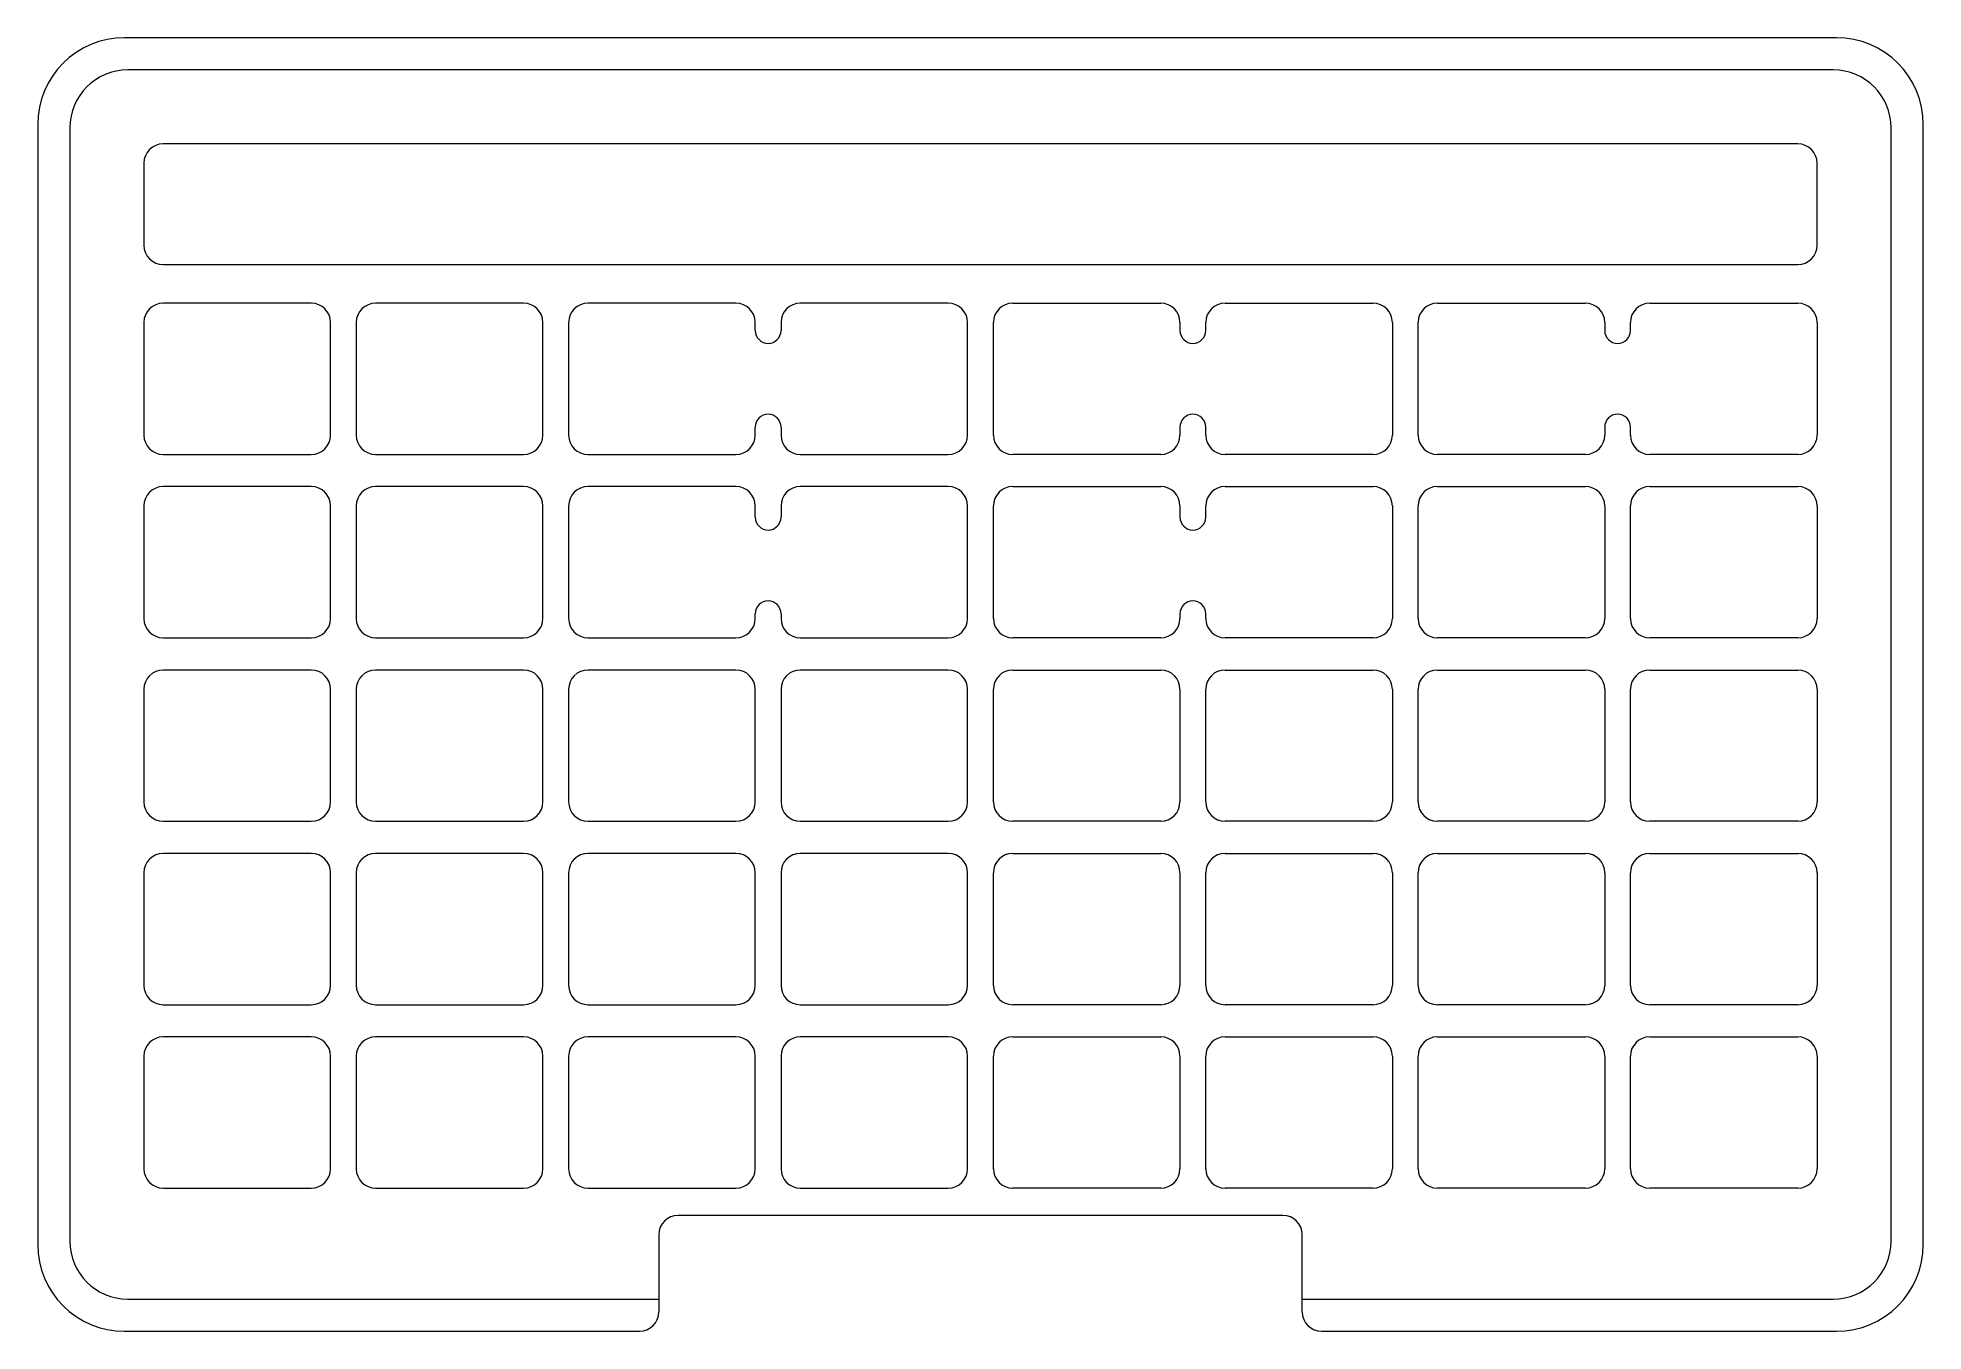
# Model space of a CAD drawing. Header units: millimetres. Extents: x -147 to 147, y -101 to 101.
import ezdxf

# ---------------------------------------------------------------- set-up
doc = ezdxf.new("R2010")
doc.units = ezdxf.units.MM

msp = doc.modelspace()

# ---------------------------------------------------------------- linework, layer by layer
at = {"color": 7, "linetype": 'Continuous', "lineweight": 15}
for p, q in [((133, 100.5), (-133, 100.5)), ((132.5, 95.5), (-132.5, 95.5)), ((-146.5, 87), (-146.5, -87)), ((-141.5, 86.5), (-141.5, -86.5)), ((141.5, -86.5), (141.5, 86.5)), ((146.5, -87), (146.5, 87)), ((127, 84), (-127, 84)), ((-130, 81), (-130, 68.25)), ((130, 68.25), (130, 81)), ((-127, 65.25), (127, 65.25)), ((-104, 59.25), (-127, 59.25)), ((-71, 59.25), (-94, 59.25)), ((-38, 59.25), (-61, 59.25)), ((-5, 59.25), (-28, 59.25)), ((5, 59.25), (28, 59.25)), ((38, 59.25), (61, 59.25)), ((71, 59.25), (94, 59.25)), ((104, 59.25), (127, 59.25)), ((-130, 56.25), (-130, 38.75)), ((-101, 38.75), (-101, 56.25)), ((-97, 56.25), (-97, 38.75)), ((-68, 38.75), (-68, 56.25)), ((-64, 56.25), (-64, 38.75)), ((-35, 55), (-35, 56.25)), ((-31, 56.25), (-31, 55)), ((-2, 38.75), (-2, 56.25)), ((2, 38.75), (2, 56.25)), ((31, 56.25), (31, 55)), ((35, 55), (35, 56.25)), ((64, 56.25), (64, 38.75)), ((68, 38.75), (68, 56.25)), ((97, 56.25), (97, 55)), ((101, 55), (101, 56.25)), ((130, 56.25), (130, 38.75)), ((-35, 38.75), (-35, 40)), ((-31, 40), (-31, 38.75)), ((31, 40), (31, 38.75)), ((35, 38.75), (35, 40)), ((97, 40), (97, 38.75)), ((101, 38.75), (101, 40)), ((-127, 35.75), (-104, 35.75)), ((-94, 35.75), (-71, 35.75)), ((-61, 35.75), (-38, 35.75)), ((-28, 35.75), (-5, 35.75)), ((28, 35.75), (5, 35.75)), ((61, 35.75), (38, 35.75)), ((94, 35.75), (71, 35.75)), ((127, 35.75), (104, 35.75)), ((-104, 30.75), (-127, 30.75)), ((-71, 30.75), (-94, 30.75)), ((-38, 30.75), (-61, 30.75)), ((-5, 30.75), (-28, 30.75)), ((5, 30.75), (28, 30.75)), ((38, 30.75), (61, 30.75)), ((71, 30.75), (94, 30.75)), ((104, 30.75), (127, 30.75)), ((-130, 27.75), (-130, 10.25)), ((-101, 10.25), (-101, 27.75)), ((-97, 27.75), (-97, 10.25)), ((-68, 10.25), (-68, 27.75)), ((-64, 27.75), (-64, 10.25)), ((-35, 26), (-35, 27.75)), ((-31, 27.75), (-31, 26)), ((-2, 10.25), (-2, 27.75)), ((2, 10.25), (2, 27.75)), ((31, 27.75), (31, 26)), ((35, 26), (35, 27.75)), ((64, 27.75), (64, 10.25)), ((68, 10.25), (68, 27.75)), ((97, 27.75), (97, 10.25)), ((101, 10.25), (101, 27.75)), ((130, 27.75), (130, 10.25)), ((-35, 10.25), (-35, 11)), ((-31, 11), (-31, 10.25)), ((31, 11), (31, 10.25)), ((35, 10.25), (35, 11)), ((-127, 7.25), (-104, 7.25)), ((-94, 7.25), (-71, 7.25)), ((-61, 7.25), (-38, 7.25)), ((-28, 7.25), (-5, 7.25)), ((28, 7.25), (5, 7.25)), ((61, 7.25), (38, 7.25)), ((94, 7.25), (71, 7.25)), ((127, 7.25), (104, 7.25)), ((-104, 2.25), (-127, 2.25)), ((-71, 2.25), (-94, 2.25)), ((-38, 2.25), (-61, 2.25)), ((-5, 2.25), (-28, 2.25)), ((5, 2.25), (28, 2.25)), ((38, 2.25), (61, 2.25)), ((71, 2.25), (94, 2.25)), ((104, 2.25), (127, 2.25)), ((-130, -0.75), (-130, -18.25)), ((-101, -18.25), (-101, -0.75)), ((-97, -0.75), (-97, -18.25)), ((-68, -18.25), (-68, -0.75)), ((-64, -0.75), (-64, -18.25)), ((-35, -18.25), (-35, -0.75)), ((-31, -0.75), (-31, -18.25)), ((-2, -18.25), (-2, -0.75)), ((2, -18.25), (2, -0.75)), ((31, -0.75), (31, -18.25)), ((35, -18.25), (35, -0.75)), ((64, -0.75), (64, -18.25)), ((68, -18.25), (68, -0.75)), ((97, -0.75), (97, -18.25)), ((101, -18.25), (101, -0.75)), ((130, -0.75), (130, -18.25)), ((-127, -21.25), (-104, -21.25)), ((-94, -21.25), (-71, -21.25)), ((-61, -21.25), (-38, -21.25)), ((-28, -21.25), (-5, -21.25)), ((28, -21.25), (5, -21.25)), ((61, -21.25), (38, -21.25)), ((94, -21.25), (71, -21.25)), ((127, -21.25), (104, -21.25)), ((-104, -26.25), (-127, -26.25)), ((-71, -26.25), (-94, -26.25)), ((-38, -26.25), (-61, -26.25)), ((-5, -26.25), (-28, -26.25)), ((5, -26.25), (28, -26.25)), ((38, -26.25), (61, -26.25)), ((71, -26.25), (94, -26.25)), ((104, -26.25), (127, -26.25)), ((-130, -29.25), (-130, -46.75)), ((-101, -46.75), (-101, -29.25)), ((-97, -29.25), (-97, -46.75)), ((-68, -46.75), (-68, -29.25)), ((-64, -29.25), (-64, -46.75)), ((-35, -46.75), (-35, -29.25)), ((-31, -29.25), (-31, -46.75)), ((-2, -46.75), (-2, -29.25)), ((2, -46.75), (2, -29.25)), ((31, -29.25), (31, -46.75)), ((35, -46.75), (35, -29.25)), ((64, -29.25), (64, -46.75)), ((68, -46.75), (68, -29.25)), ((97, -29.25), (97, -46.75)), ((101, -46.75), (101, -29.25)), ((130, -29.25), (130, -46.75)), ((-127, -49.75), (-104, -49.75)), ((-94, -49.75), (-71, -49.75)), ((-61, -49.75), (-38, -49.75)), ((-28, -49.75), (-5, -49.75)), ((28, -49.75), (5, -49.75)), ((61, -49.75), (38, -49.75)), ((94, -49.75), (71, -49.75)), ((127, -49.75), (104, -49.75)), ((-104, -54.75), (-127, -54.75)), ((-71, -54.75), (-94, -54.75)), ((-38, -54.75), (-61, -54.75)), ((-5, -54.75), (-28, -54.75)), ((5, -54.75), (28, -54.75)), ((38, -54.75), (61, -54.75)), ((71, -54.75), (94, -54.75)), ((104, -54.75), (127, -54.75)), ((-130, -57.75), (-130, -75.25)), ((-101, -75.25), (-101, -57.75)), ((-97, -57.75), (-97, -75.25)), ((-68, -75.25), (-68, -57.75)), ((-64, -57.75), (-64, -75.25)), ((-35, -75.25), (-35, -57.75)), ((-31, -57.75), (-31, -75.25)), ((-2, -75.25), (-2, -57.75)), ((2, -75.25), (2, -57.75)), ((31, -57.75), (31, -75.25)), ((35, -75.25), (35, -57.75)), ((64, -57.75), (64, -75.25)), ((68, -75.25), (68, -57.75)), ((97, -57.75), (97, -75.25)), ((101, -75.25), (101, -57.75)), ((130, -57.75), (130, -75.25)), ((-127, -78.25), (-104, -78.25)), ((-94, -78.25), (-71, -78.25)), ((-61, -78.25), (-38, -78.25)), ((-28, -78.25), (-5, -78.25)), ((28, -78.25), (5, -78.25)), ((61, -78.25), (38, -78.25)), ((94, -78.25), (71, -78.25)), ((127, -78.25), (104, -78.25)), ((47, -82.5), (-47, -82.5)), ((-50, -85.5), (-50, -97.5)), ((50, -97.5), (50, -85.5)), ((-132.5, -95.5), (-50, -95.5)), ((50, -95.5), (132.5, -95.5)), ((-133, -100.5), (-53, -100.5)), ((53, -100.5), (133, -100.5))]:
    msp.add_line(p, q, dxfattribs=at)
for centre, radius, start, end in [((-133, 87), 13.5, 90, 180), ((133, 87), 13.5, 0, 90), ((-132.5, 86.5), 9, 90, 180), ((132.5, 86.5), 9, 0, 90), ((-127, 81), 3, 90, 180), ((127, 81), 3, 0, 90), ((-127, 68.25), 3, 180, 270), ((127, 68.25), 3, 270, 0), ((-127, 56.25), 3, 90, 180), ((-104, 56.25), 3, 0, 90), ((-94, 56.25), 3, 90, 180), ((-71, 56.25), 3, 0, 90), ((-61, 56.25), 3, 90, 180), ((-38, 56.25), 3, 0, 90), ((-28, 56.25), 3, 90, 180), ((-5, 56.25), 3, 0, 90), ((5, 56.25), 3, 90, 180), ((28, 56.25), 3, 0, 90), ((38, 56.25), 3, 90, 180), ((61, 56.25), 3, 0, 90), ((71, 56.25), 3, 90, 180), ((94, 56.25), 3, 0, 90), ((104, 56.25), 3, 90, 180), ((127, 56.25), 3, 0, 90), ((-33, 55), 2, 180, 0), ((33, 55), 2, 180, 0), ((99, 55), 2, 180, 0), ((-33, 40), 2, 0, 180), ((33, 40), 2, 0, 180), ((99, 40), 2, 0, 180), ((-127, 38.75), 3, 180, 270), ((-104, 38.75), 3, 270, 0), ((-94, 38.75), 3, 180, 270), ((-71, 38.75), 3, 270, 0), ((-61, 38.75), 3, 180, 270), ((-38, 38.75), 3, 270, 0), ((-28, 38.75), 3, 180, 270), ((-5, 38.75), 3, 270, 0), ((5, 38.75), 3, 180, 270), ((28, 38.75), 3, 270, 0), ((38, 38.75), 3, 180, 270), ((61, 38.75), 3, 270, 0), ((71, 38.75), 3, 180, 270), ((94, 38.75), 3, 270, 0), ((104, 38.75), 3, 180, 270), ((127, 38.75), 3, 270, 0), ((-127, 27.75), 3, 90, 180), ((-104, 27.75), 3, 0, 90), ((-94, 27.75), 3, 90, 180), ((-71, 27.75), 3, 0, 90), ((-61, 27.75), 3, 90, 180), ((-38, 27.75), 3, 0, 90), ((-28, 27.75), 3, 90, 180), ((-5, 27.75), 3, 0, 90), ((5, 27.75), 3, 90, 180), ((28, 27.75), 3, 0, 90), ((38, 27.75), 3, 90, 180), ((61, 27.75), 3, 0, 90), ((71, 27.75), 3, 90, 180), ((94, 27.75), 3, 0, 90), ((104, 27.75), 3, 90, 180), ((127, 27.75), 3, 0, 90), ((-33, 26), 2, 180, 0), ((33, 26), 2, 180, 0), ((-33, 11), 2, 0, 180), ((33, 11), 2, 0, 180), ((-127, 10.25), 3, 180, 270), ((-104, 10.25), 3, 270, 0), ((-94, 10.25), 3, 180, 270), ((-71, 10.25), 3, 270, 0), ((-61, 10.25), 3, 180, 270), ((-38, 10.25), 3, 270, 0), ((-28, 10.25), 3, 180, 270), ((-5, 10.25), 3, 270, 0), ((5, 10.25), 3, 180, 270), ((28, 10.25), 3, 270, 0), ((38, 10.25), 3, 180, 270), ((61, 10.25), 3, 270, 0), ((71, 10.25), 3, 180, 270), ((94, 10.25), 3, 270, 0), ((104, 10.25), 3, 180, 270), ((127, 10.25), 3, 270, 0), ((-127, -0.75), 3, 90, 180), ((-104, -0.75), 3, 0, 90), ((-94, -0.75), 3, 90, 180), ((-71, -0.75), 3, 0, 90), ((-61, -0.75), 3, 90, 180), ((-38, -0.75), 3, 0, 90), ((-28, -0.75), 3, 90, 180), ((-5, -0.75), 3, 0, 90), ((5, -0.75), 3, 90, 180), ((28, -0.75), 3, 0, 90), ((38, -0.75), 3, 90, 180), ((61, -0.75), 3, 0, 90), ((71, -0.75), 3, 90, 180), ((94, -0.75), 3, 0, 90), ((104, -0.75), 3, 90, 180), ((127, -0.75), 3, 0, 90), ((-127, -18.25), 3, 180, 270), ((-104, -18.25), 3, 270, 0), ((-94, -18.25), 3, 180, 270), ((-71, -18.25), 3, 270, 0), ((-61, -18.25), 3, 180, 270), ((-38, -18.25), 3, 270, 0), ((-28, -18.25), 3, 180, 270), ((-5, -18.25), 3, 270, 0), ((5, -18.25), 3, 180, 270), ((28, -18.25), 3, 270, 0), ((38, -18.25), 3, 180, 270), ((61, -18.25), 3, 270, 0), ((71, -18.25), 3, 180, 270), ((94, -18.25), 3, 270, 0), ((104, -18.25), 3, 180, 270), ((127, -18.25), 3, 270, 0), ((-127, -29.25), 3, 90, 180), ((-104, -29.25), 3, 0, 90), ((-94, -29.25), 3, 90, 180), ((-71, -29.25), 3, 0, 90), ((-61, -29.25), 3, 90, 180), ((-38, -29.25), 3, 0, 90), ((-28, -29.25), 3, 90, 180), ((-5, -29.25), 3, 0, 90), ((5, -29.25), 3, 90, 180), ((28, -29.25), 3, 0, 90), ((38, -29.25), 3, 90, 180), ((61, -29.25), 3, 0, 90), ((71, -29.25), 3, 90, 180), ((94, -29.25), 3, 0, 90), ((104, -29.25), 3, 90, 180), ((127, -29.25), 3, 0, 90), ((-127, -46.75), 3, 180, 270), ((-104, -46.75), 3, 270, 0), ((-94, -46.75), 3, 180, 270), ((-71, -46.75), 3, 270, 0), ((-61, -46.75), 3, 180, 270), ((-38, -46.75), 3, 270, 0), ((-28, -46.75), 3, 180, 270), ((-5, -46.75), 3, 270, 0), ((5, -46.75), 3, 180, 270), ((28, -46.75), 3, 270, 0), ((38, -46.75), 3, 180, 270), ((61, -46.75), 3, 270, 0), ((71, -46.75), 3, 180, 270), ((94, -46.75), 3, 270, 0), ((104, -46.75), 3, 180, 270), ((127, -46.75), 3, 270, 0), ((-127, -57.75), 3, 90, 180), ((-104, -57.75), 3, 0, 90), ((-94, -57.75), 3, 90, 180), ((-71, -57.75), 3, 0, 90), ((-61, -57.75), 3, 90, 180), ((-38, -57.75), 3, 0, 90), ((-28, -57.75), 3, 90, 180), ((-5, -57.75), 3, 0, 90), ((5, -57.75), 3, 90, 180), ((28, -57.75), 3, 0, 90), ((38, -57.75), 3, 90, 180), ((61, -57.75), 3, 0, 90), ((71, -57.75), 3, 90, 180), ((94, -57.75), 3, 0, 90), ((104, -57.75), 3, 90, 180), ((127, -57.75), 3, 0, 90), ((-127, -75.25), 3, 180, 270), ((-104, -75.25), 3, 270, 0), ((-94, -75.25), 3, 180, 270), ((-71, -75.25), 3, 270, 0), ((-61, -75.25), 3, 180, 270), ((-38, -75.25), 3, 270, 0), ((-28, -75.25), 3, 180, 270), ((-5, -75.25), 3, 270, 0), ((5, -75.25), 3, 180, 270), ((28, -75.25), 3, 270, 0), ((38, -75.25), 3, 180, 270), ((61, -75.25), 3, 270, 0), ((71, -75.25), 3, 180, 270), ((94, -75.25), 3, 270, 0), ((104, -75.25), 3, 180, 270), ((127, -75.25), 3, 270, 0), ((-47, -85.5), 3, 90, 180), ((47, -85.5), 3, 0, 90), ((-133, -87), 13.5, 180, 270), ((-132.5, -86.5), 9, 180, 270), ((132.5, -86.5), 9, 270, 0), ((133, -87), 13.5, 270, 0), ((-53, -97.5), 3, 270, 0), ((53, -97.5), 3, 180, 270)]:
    msp.add_arc(centre, radius, start, end, dxfattribs=at)

doc.saveas('drawing.dxf')
